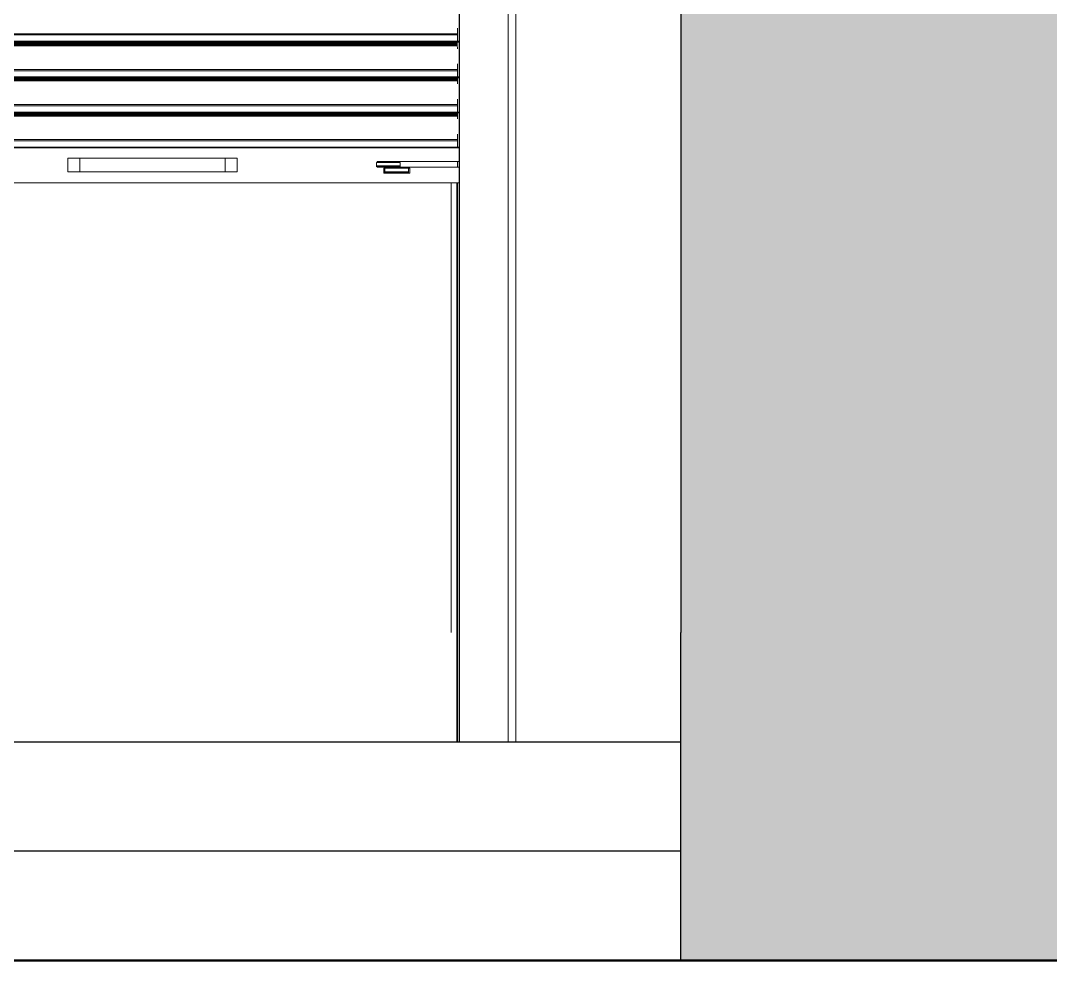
# Model space of a CAD drawing. Header units: inches. Extents: x 5914 to 162157, y -20538 to 282354.
# Drawn here: x 154266.1 to 154322.6, y -16028.3 to -15976.7 of the extents above; entities that cross this region are included whole.
import ezdxf

# ---------------------------------------------------------------- set-up
doc = ezdxf.new("R2010")
doc.units = ezdxf.units.IN
doc.header["$MEASUREMENT"] = 0
for name, color, linetype, lineweight in [('DOOR-WIN RA', 3, 'Continuous', 20), ('ELE1 RA', 1, 'Continuous', 30), ('HATCH RA', 8, 'Continuous', 5)]:
    doc.layers.add(name, color=color, linetype=linetype, lineweight=lineweight)

# ---------------------------------------------------------------- blocks, each defined once
blk = doc.blocks.new('TDG')
at = {"layer": 'HATCH RA', "transparency": 33554687}
h = blk.add_hatch(dxfattribs=at)
h.set_pattern_fill('AR-B816', color=256, scale=0.25)
h.paths.add_polyline_path([(159005.743, -15535.96), (159005.743, -15524.96), (158980.743, -15524.96), (158980.743, -15627.36), (158980.743, -15632.36), (158980.743, -15739.96), (158980.743, -15745.019), (158980.743, -15851.96), (158980.743, -15857.019), (158980.743, -15963.96), (158980.743, -15969.019), (158980.743, -16075.96), (158980.743, -16080.842), (158980.743, -16093.96), (159005.743, -16093.96), (159005.743, -15963.96), (159005.743, -15937.96), (159005.743, -15872.96), (159005.743, -15856.96), (159005.743, -15851.96)])
h.paths.add_polyline_path([(158812.048, -15632.36), (158802.864, -15632.36), (158802.864, -15632.96), (158802.864, -15727.96), (158802.864, -15739.96), (158802.864, -15744.96), (158802.864, -15851.96), (158802.864, -15856.96), (158802.864, -15963.96), (158802.864, -15969.31), (158802.864, -16081.96), (158812.048, -16081.96)])
at = {"layer": 'DOOR-WIN RA'}
for p, q in [((158968.599, -16081.96), (158968.599, -15992.603)), ((158971.269, -15992.603), (158971.269, -16081.96)), ((158971.695, -15992.603), (158971.695, -16081.96)), ((158968.58, -16043.522), (158968.58, -16041.966)), ((158968.483, -16043.522), (158968.483, -16042.81)), ((158968.476, -16043.113), (158902.078, -16043.113)), ((158968.472, -16043.179), (158902.078, -16043.179)), ((158968.483, -16043.522), (158902.078, -16043.522)), ((158968.58, -16043.522), (158968.483, -16043.522)), ((158968.58, -16043.564), (158968.58, -16043.522)), ((158968.481, -16043.594), (158902.078, -16043.594)), ((158968.481, -16043.597), (158902.078, -16043.597)), ((158968.48, -16043.613), (158902.078, -16043.613)), ((158968.48, -16043.63), (158902.078, -16043.63)), ((158968.479, -16043.648), (158902.078, -16043.648)), ((158968.479, -16043.668), (158902.078, -16043.668)), ((158968.479, -16043.687), (158902.078, -16043.687)), ((158968.478, -16043.707), (158902.078, -16043.707)), ((158968.479, -16043.727), (158902.078, -16043.727)), ((158968.479, -16043.747), (158902.078, -16043.747)), ((158968.479, -16043.766), (158902.078, -16043.766)), ((158968.48, -16043.784), (158902.078, -16043.784)), ((158922.225, -16043.564), (158947.338, -16043.564)), ((158947.338, -16043.569), (158922.225, -16043.569)), ((158947.338, -16043.569), (158947.338, -16043.564)), ((158947.338, -16043.564), (158949.638, -16043.564)), ((158949.638, -16043.569), (158947.338, -16043.569)), ((158949.638, -16043.564), (158949.638, -16043.569)), ((158949.638, -16043.564), (158949.647, -16043.564)), ((158949.647, -16043.569), (158949.638, -16043.569)), ((158949.647, -16043.564), (158949.647, -16043.569)), ((158949.647, -16043.564), (158949.825, -16043.564)), ((158949.825, -16043.569), (158949.647, -16043.569)), ((158949.825, -16043.569), (158949.825, -16043.564)), ((158949.825, -16043.564), (158952.125, -16043.564)), ((158952.125, -16043.569), (158949.825, -16043.569)), ((158952.125, -16043.564), (158952.125, -16043.569)), ((158952.125, -16043.564), (158952.443, -16043.564)), ((158952.443, -16043.569), (158952.125, -16043.569)), ((158952.443, -16043.569), (158952.443, -16043.564)), ((158952.443, -16043.564), (158968.15, -16043.564)), ((158968.15, -16043.569), (158952.443, -16043.569)), ((158968.15, -16043.564), (158968.15, -16043.569)), ((158968.15, -16043.564), (158968.463, -16043.564)), ((158968.463, -16043.569), (158968.15, -16043.569)), ((158968.463, -16043.569), (158968.463, -16043.564)), ((158968.463, -16043.564), (158968.483, -16043.564)), ((158968.473, -16043.569), (158968.463, -16043.569)), ((158968.483, -16043.569), (158968.473, -16043.569)), ((158968.478, -16043.707), (158968.479, -16043.687)), ((158968.479, -16043.727), (158968.478, -16043.707)), ((158968.479, -16043.648), (158968.48, -16043.63)), ((158968.479, -16043.668), (158968.479, -16043.648)), ((158968.479, -16043.687), (158968.479, -16043.668)), ((158968.479, -16043.747), (158968.479, -16043.727)), ((158968.479, -16043.766), (158968.479, -16043.747)), ((158968.48, -16043.784), (158968.479, -16043.766)), ((158968.48, -16043.613), (158968.481, -16043.597)), ((158968.48, -16043.63), (158968.48, -16043.613)), ((158968.482, -16043.89), (158968.48, -16043.784)), ((158968.481, -16043.594), (158968.483, -16043.573)), ((158968.481, -16043.597), (158968.481, -16043.594)), ((158968.483, -16043.941), (158968.482, -16043.89)), ((158968.483, -16043.569), (158968.483, -16043.564)), ((158968.483, -16043.564), (158968.58, -16043.564)), ((158968.58, -16043.569), (158968.483, -16043.569)), ((158968.58, -16043.569), (158968.58, -16043.564)), ((158968.58, -16043.93), (158968.58, -16043.569)), ((158968.58, -16045.486), (158968.58, -16043.93)), ((158968.476, -16045.077), (158902.078, -16045.077)), ((158968.472, -16045.143), (158902.078, -16045.143)), ((158968.483, -16045.486), (158968.483, -16044.774)), ((158968.483, -16045.486), (158902.078, -16045.486)), ((158902.078, -16045.528), (158968.483, -16045.528)), ((158968.48, -16045.536), (158902.078, -16045.536)), ((158968.48, -16045.554), (158902.078, -16045.554)), ((158968.479, -16045.572), (158902.078, -16045.572)), ((158968.479, -16045.591), (158902.078, -16045.591)), ((158968.479, -16045.611), (158902.078, -16045.611)), ((158968.478, -16045.631), (158902.078, -16045.631)), ((158968.479, -16045.651), (158902.078, -16045.651)), ((158968.479, -16045.67), (158902.078, -16045.67)), ((158968.479, -16045.689), (158902.078, -16045.689)), ((158968.48, -16045.707), (158902.078, -16045.707)), ((158968.482, -16045.813), (158968.483, -16045.528)), ((158968.58, -16045.486), (158968.483, -16045.486)), ((158968.483, -16045.528), (158968.58, -16045.528)), ((158968.58, -16045.528), (158968.58, -16045.486)), ((158968.58, -16045.854), (158968.58, -16045.528)), ((158968.483, -16045.865), (158968.482, -16045.813)), ((158968.58, -16047.41), (158968.58, -16045.854)), ((158968.483, -16047.41), (158968.483, -16046.698)), ((158968.476, -16047.001), (158902.078, -16047.001)), ((158968.472, -16047.066), (158902.078, -16047.066)), ((158968.483, -16047.41), (158902.078, -16047.41)), ((158902.078, -16047.451), (158968.483, -16047.451)), ((158968.48, -16047.46), (158902.078, -16047.46)), ((158968.48, -16047.477), (158902.078, -16047.477)), ((158968.482, -16047.737), (158968.483, -16047.451)), ((158968.58, -16047.41), (158968.483, -16047.41)), ((158968.483, -16047.451), (158968.58, -16047.451)), ((158968.58, -16047.451), (158968.58, -16047.41)), ((158968.58, -16047.777), (158968.58, -16047.451)), ((158968.479, -16047.496), (158902.078, -16047.496)), ((158968.479, -16047.515), (158902.078, -16047.515)), ((158968.479, -16047.535), (158902.078, -16047.535)), ((158968.478, -16047.554), (158902.078, -16047.554)), ((158968.479, -16047.574), (158902.078, -16047.574)), ((158968.479, -16047.594), (158902.078, -16047.594)), ((158968.479, -16047.613), (158902.078, -16047.613)), ((158968.48, -16047.631), (158902.078, -16047.631)), ((158968.483, -16047.788), (158968.482, -16047.737)), ((158968.58, -16049.333), (158968.58, -16047.777)), ((158968.476, -16048.924), (158902.078, -16048.924)), ((158968.472, -16048.99), (158902.078, -16048.99)), ((158968.483, -16049.333), (158968.483, -16048.621)), ((158968.483, -16049.333), (158902.078, -16049.333)), ((158902.078, -16049.375), (158968.58, -16049.375)), ((158968.58, -16049.333), (158968.483, -16049.333)), ((158968.58, -16049.375), (158968.58, -16049.333)), ((158968.58, -16050.123), (158968.58, -16049.375)), ((158947.106, -16049.934), (158947.106, -16050.696)), ((158947.106, -16049.934), (158947.772, -16049.934)), ((158947.772, -16049.934), (158947.772, -16050.696)), ((158955.737, -16049.934), (158947.772, -16049.934)), ((158955.737, -16049.934), (158955.737, -16050.696)), ((158955.737, -16049.934), (158956.394, -16049.934)), ((158956.394, -16050.696), (158956.394, -16049.934)), ((158964.052, -16050.178), (158964.051, -16050.217)), ((158964.052, -16050.37), (158964.051, -16050.217)), ((158964.085, -16050.178), (158964.052, -16050.178)), ((158964.085, -16050.123), (158964.085, -16050.178)), ((158968.483, -16050.123), (158964.085, -16050.123)), ((158965.351, -16050.178), (158964.085, -16050.178)), ((158965.351, -16050.37), (158965.351, -16050.178)), ((158968.483, -16050.444), (158968.483, -16050.123)), ((158968.58, -16050.123), (158968.483, -16050.123)), ((158968.58, -16050.444), (158968.58, -16050.123)), ((158947.772, -16050.696), (158947.106, -16050.696)), ((158947.772, -16050.696), (158955.737, -16050.696)), ((158956.394, -16050.696), (158955.737, -16050.696)), ((158964.052, -16050.37), (158964.051, -16050.409)), ((158965.351, -16050.37), (158964.052, -16050.37)), ((158964.085, -16050.409), (158964.085, -16050.415)), ((158964.085, -16050.415), (158965.35, -16050.415)), ((158964.085, -16050.415), (158964.085, -16050.444)), ((158964.085, -16050.444), (158968.483, -16050.444)), ((158964.312, -16050.39), (158964.311, -16050.392)), ((158964.311, -16050.392), (158964.332, -16050.394)), ((158964.335, -16050.388), (158964.312, -16050.39)), ((158964.332, -16050.394), (158964.373, -16050.396)), ((158964.379, -16050.386), (158964.335, -16050.388)), ((158964.373, -16050.396), (158964.432, -16050.398)), ((158964.439, -16050.384), (158964.379, -16050.386)), ((158964.432, -16050.398), (158964.505, -16050.399)), ((158964.513, -16050.383), (158964.439, -16050.384)), ((158965.875, -16050.487), (158964.446, -16050.487)), ((158964.446, -16050.487), (158964.446, -16050.767)), ((158964.446, -16050.767), (158965.875, -16050.767)), ((158964.505, -16050.399), (158964.586, -16050.4)), ((158964.506, -16050.498), (158964.505, -16050.543)), ((158964.505, -16050.543), (158964.506, -16050.543)), ((158964.506, -16050.69), (158964.505, -16050.543)), ((158964.506, -16050.69), (158964.505, -16050.735)), ((158964.505, -16050.735), (158965.805, -16050.735)), ((158965.806, -16050.498), (158964.506, -16050.498)), ((158965.806, -16050.69), (158964.506, -16050.69)), ((158964.596, -16050.382), (158964.513, -16050.383)), ((158964.586, -16050.4), (158964.671, -16050.4)), ((158964.68, -16050.382), (158964.596, -16050.382)), ((158964.671, -16050.4), (158964.753, -16050.399)), ((158964.762, -16050.383), (158964.68, -16050.382)), ((158964.753, -16050.399), (158964.827, -16050.398)), ((158964.835, -16050.384), (158964.762, -16050.383)), ((158964.766, -16050.71), (158964.765, -16050.712)), ((158964.765, -16050.712), (158964.786, -16050.714)), ((158964.789, -16050.708), (158964.766, -16050.71)), ((158964.786, -16050.714), (158964.827, -16050.716)), ((158964.833, -16050.706), (158964.789, -16050.708)), ((158964.827, -16050.398), (158964.888, -16050.396)), ((158964.827, -16050.716), (158964.886, -16050.718)), ((158964.894, -16050.704), (158964.833, -16050.706)), ((158964.894, -16050.386), (158964.835, -16050.384)), ((158964.886, -16050.718), (158964.959, -16050.719)), ((158964.888, -16050.396), (158964.932, -16050.394)), ((158964.935, -16050.388), (158964.894, -16050.386)), ((158964.968, -16050.703), (158964.894, -16050.704)), ((158964.932, -16050.394), (158964.955, -16050.392)), ((158964.956, -16050.39), (158964.935, -16050.388)), ((158964.955, -16050.392), (158964.956, -16050.39)), ((158964.959, -16050.719), (158965.041, -16050.72)), ((158965.05, -16050.703), (158964.968, -16050.703)), ((158965.041, -16050.72), (158965.125, -16050.72)), ((158965.135, -16050.703), (158965.05, -16050.703)), ((158965.125, -16050.72), (158965.208, -16050.719)), ((158965.216, -16050.703), (158965.135, -16050.703)), ((158965.208, -16050.719), (158965.282, -16050.718)), ((158965.289, -16050.705), (158965.216, -16050.703)), ((158965.282, -16050.718), (158965.342, -16050.717)), ((158965.348, -16050.706), (158965.289, -16050.705)), ((158965.342, -16050.717), (158965.386, -16050.715)), ((158965.389, -16050.708), (158965.348, -16050.706)), ((158965.35, -16050.415), (158965.351, -16050.37)), ((158965.386, -16050.715), (158965.409, -16050.713)), ((158965.41, -16050.71), (158965.389, -16050.708)), ((158965.409, -16050.713), (158965.41, -16050.71)), ((158965.805, -16050.735), (158965.806, -16050.69)), ((158965.806, -16050.69), (158965.806, -16050.498)), ((158965.875, -16050.767), (158965.875, -16050.487)), ((158968.483, -16050.444), (158968.58, -16050.444)), ((158968.58, -16051.299), (158968.58, -16050.444)), ((158922.225, -16051.299), (158947.338, -16051.299)), ((158947.338, -16051.299), (158949.638, -16051.299)), ((158949.638, -16051.299), (158949.647, -16051.299)), ((158949.647, -16051.299), (158949.825, -16051.299)), ((158949.825, -16051.299), (158952.125, -16051.299)), ((158952.125, -16051.299), (158952.443, -16051.299)), ((158952.443, -16051.299), (158968.15, -16051.299)), ((158968.15, -16075.96), (158968.15, -16051.299)), ((158968.15, -16072.537), (158968.15, -16051.299)), ((158968.15, -16051.299), (158968.463, -16051.299)), ((158968.463, -16081.96), (158968.463, -16051.299)), ((158968.463, -16051.299), (158968.483, -16051.299)), ((158968.483, -16081.96), (158968.483, -16051.299)), ((158968.483, -16051.299), (158968.58, -16051.299)), ((158968.58, -16081.96), (158968.58, -16051.299))]:
    blk.add_line(p, q, dxfattribs=at)
at = {"layer": 'ELE1 RA'}
for p, q in [((158980.743, -15969.019), (158980.743, -16075.96)), ((158980.743, -16093.96), (158980.743, -16075.96)), ((158896.811, -16081.96), (158980.743, -16081.96)), ((158980.743, -16087.96), (158884.811, -16087.96))]:
    blk.add_line(p, q, dxfattribs=at)
at = {"layer": 'ELE1 RA', "lineweight": 50}
blk.add_line((159231.001, -16093.96), (158774.955, -16093.96), dxfattribs=at)

msp = doc.modelspace()

# ---------------------------------------------------------------- block references
at = {"layer": 'HATCH RA'}
msp.add_blockref('TDG', (-4678.456, 65.703), dxfattribs=at)

doc.saveas('drawing.dxf')
